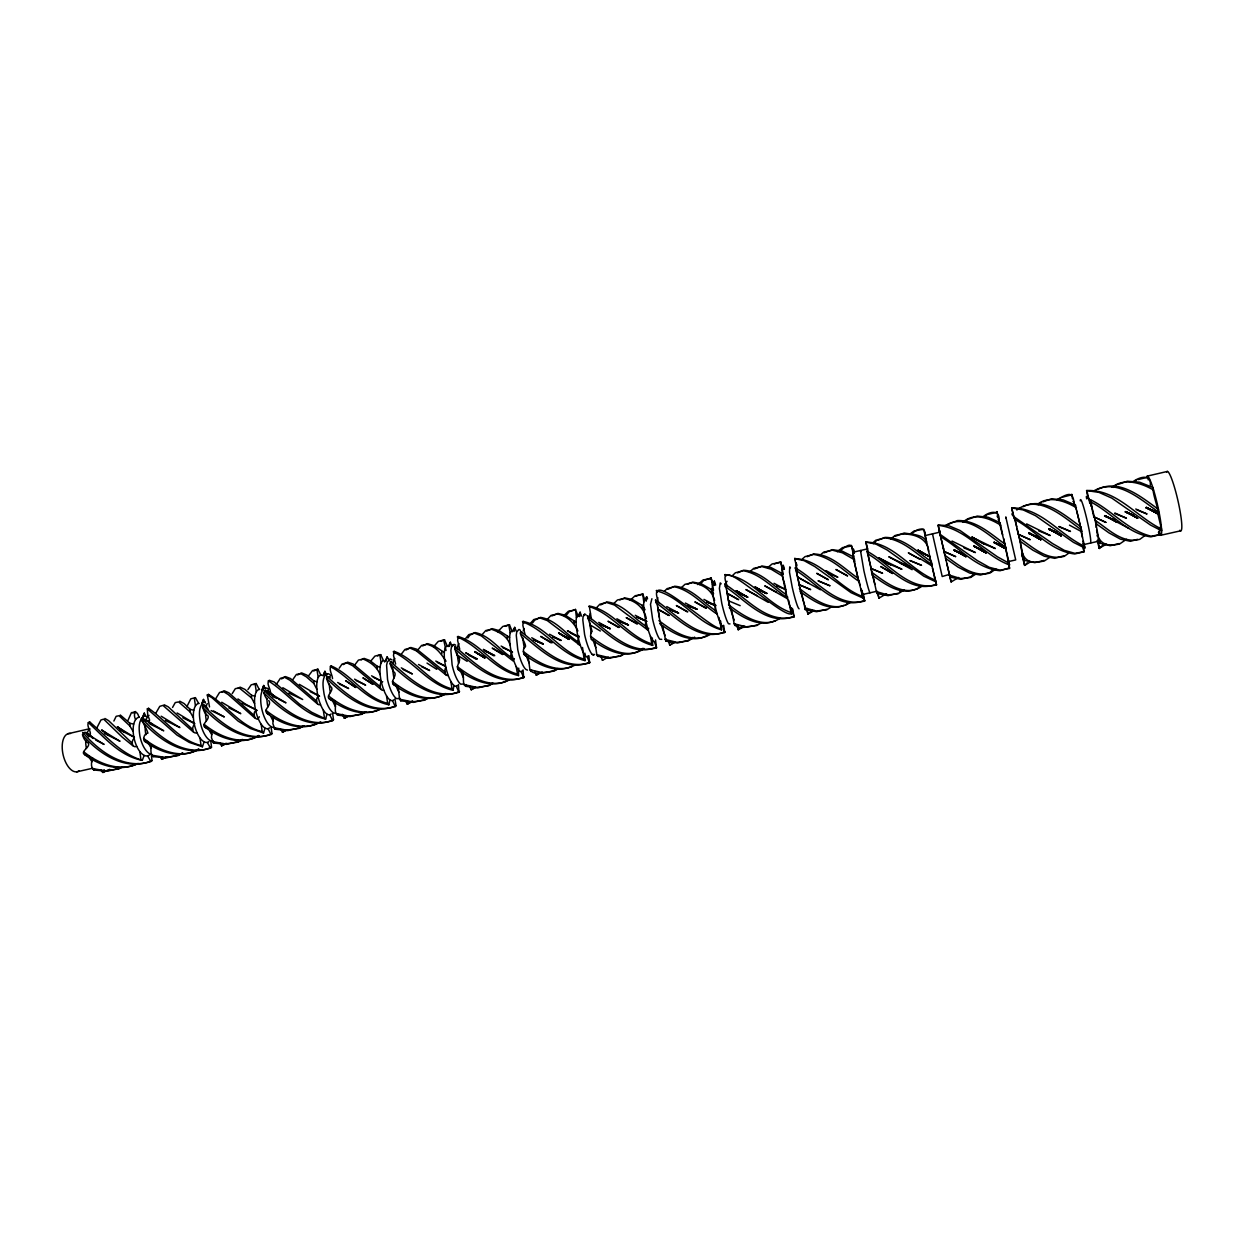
<?xml version="1.0" encoding="UTF-8"?>
<svg xmlns="http://www.w3.org/2000/svg" width="1244" height="1244" viewBox="0 0 1244 1244"><rect width="100%" height="100%" fill="white"/><g stroke="black" fill="none" stroke-linecap="round" stroke-linejoin="round"><path stroke-width="1.5" d="M138.924 717.088C136.778 708.769 132.408 713.014 135.534 719.498M1003.768 546.271L993.956 542.368L1006.069 548.993L998.403 518.624L998.497 519.774M280.849 729.373L282.466 732.203L283.492 731.254M859.013 582.208L852.98 556.55L853.773 558.105M1002.648 534.858L1000.02 522.651L1000.238 524.362M449.55 646.398L450.375 642.262L451.976 646.025M326.923 714.243L325.679 719.016L311.606 712.221L299.617 704.213L274.084 681.93L269.279 680.281C265.159 684.216 272.887 690.529 269.653 695.007M316.8 689.223L313.861 683.454L313.892 680.919L306.879 675.088L301.608 672.895L297.58 674.948M799.612 584.851L810.684 589.594L799.581 584.944L795.289 567.87C817.09 580.279 836.777 608.129 864.673 601.054L863.289 593.87M104.169 769.818C105.056 773.27 101.448 772.835 101.028 769.865M1117.812 484.507L1127.297 481.241L1139.597 482.19L1152.737 487.43C1153.499 497.273 1157.558 505.328 1158.646 514.316L1146.362 507.225M264.988 728.238L263.541 733.011L250.495 728.564L238.21 721.162L212.04 697.76L207.297 694.961L209.521 706.965M323.316 710.277L324.451 717.664M219.924 743.103L221.619 745.887L222.723 744.907M448.198 675.585C444.435 676.518 444.201 669.645 445.772 667.297M526.414 656.039C522.309 655.557 522.729 647.424 525.403 646.818C526.803 643.832 515.809 629.604 522.433 632.45M395.996 685.708C387.864 683.283 396.883 676.798 394.799 672.802C392.155 671.029 387.008 658.045 392.964 663.068M826.918 609.265L816.624 611.706L805.288 609.638L804.977 605.533M666.038 638.638L665.742 640.971L662.663 625.95M386.091 661.062L387.133 656.91L388.361 658.698M735.033 623.866C734.971 630.506 753.304 626.012 757.036 624.97M727.413 586.484C716.388 560.064 746.618 586.002 755.201 591.475C757.067 591.926 797.264 625.919 791.168 609.42M254.553 703.498L251.475 697.822L251.568 695.287L244.959 689.425L240.17 687.154L237.791 688.445M204.063 741.984L202.414 746.773L189.275 742.404L177.006 735.095L147.336 708.878L147.725 714.833L149.622 720.12L148.409 722.904M790.469 567.839A21.537 1.959 77.1 0 0 789.722 566.86L789.505 572.302L792.179 587.028A21.537 1.959 77.1 0 0 798.368 607.958L799.068 608.814M159.994 756.585L161.751 759.338L162.948 758.342M261.162 724.35L262.235 731.69L263.541 733.011M871.235 568.555L882.494 573.235L871.235 568.555L867.084 551.294C889.367 563.019 908.586 591.584 936.53 584.898L936.421 584.229C909.38 594.725 888.714 565.693 867.534 553.72M273.431 717.042L272.871 723.697L274.846 729.186L287.846 730.586L300.115 727.693L303.209 725.703M383.79 690.218C379.622 691.757 378.596 681.961 382.717 681.728M853.819 556.441C850.989 547.049 853.99 539.709 840.291 550.625M332.428 700.17C322.383 697.868 334.278 691.322 331.448 687.326C328.525 685.646 323.3 672.677 329.644 677.669M193.318 717.555L190.114 711.941L190.27 709.438L184.065 703.529L179.727 701.181M144.133 755.512L142.298 760.317C119.393 756.041 104.527 737.365 88.34 722.562L89.646 721.971C106.144 735.888 120.684 753.864 142.298 760.317M460.638 670.998C453.127 668.323 461.337 662.026 459.254 658.029C456.875 656.163 451.836 643.132 457.341 648.217M88.34 722.562C86.147 727.538 93.362 732.887 88.899 736.743M200.035 738.205L201.046 745.483L202.414 746.773M1097.006 535.931L1097.286 535.153M212.18 730.959L211.433 737.583L213.455 743.01L226.641 744.347L239.097 741.408L242.269 739.418M718.985 617.413L721.52 629.868L720.649 621.036M133.092 731.379L129.78 725.843L129.967 723.339L120.264 714.989M591.366 618.983L589.298 605.999C613.836 610.649 627.909 636.57 651.856 643.863L652.665 645.372L652.322 637.923M266.838 699.004C260.447 690.156 265.998 686.595 274.582 696.702L266.387 691.042M320.454 704.617C315.945 706.437 315.012 696.251 319.475 696.173L299.337 684.356M139.903 751.811L140.852 759.058M262.297 689.674L263.728 685.491L265.532 689.098M715.627 585.1L714.351 581.119L714.429 585.193M873.039 577.169L870.924 568.244M151.923 744.643C150.726 748.359 149.964 753.693 153.09 756.616L166.416 757.876L179.089 754.906L182.293 752.915M805.288 609.638L801.494 592.517M208.448 728.378C197.003 726.372 210.78 719.763 207.841 715.658C201.994 712.75 200.44 697.386 208.012 709.064M886.63 593.668L878.902 598.162L877.844 592.486M259.312 716.746C256.031 724.474 250.728 710.464 257.306 710.386M201.901 703.622L203.518 699.439L205.4 703M92.647 758.094C91.325 761.732 90.423 767.19 93.689 770.005L107.186 771.202L120.03 768.17M524.999 634.269L522.884 625.561L523.102 621.362C546.894 626.618 560.375 652.291 584.105 659.133L585.007 660.611L584.96 653.162M147.989 742.139C141.443 743.197 143.433 732.918 147.912 733.167C146.061 725.75 133.186 710.075 152.794 724.817L145.33 719.452M323.72 674.886L324.917 671.325L326.659 674.979M142.5 717.353L144.288 713.154L146.232 716.668M196.925 732.7C192.4 734.613 191.436 727.04 194.328 724.739M1020.624 543.659L1018.541 534.422L1030.032 539.632L1018.541 534.422M88.308 755.777C75.837 753.242 91.341 747.52 88.262 743.088C79.445 737.319 81.902 724.91 93.238 738.485L86.054 733.136M799.068 584.664L801.229 593.512M1083.26 546.256L1084.193 551.714L1074.863 553.331L1064.304 550.346L1052.595 543.581L1014.606 517.224L1014.84 519.65M136.669 746.384C132.004 748.499 130.838 740.802 134.057 738.516M269.466 714.569C260.027 710.666 272.856 705.721 268.72 700.543M774.048 583.296L785.741 589.656L785.679 594.259L787.297 598.706L787.685 597.011M730.694 609.56C727.678 601.754 728.455 593.404 724.77 584.151C746.073 597.244 766.242 624.332 794.076 616.915L792.708 608.985M459.767 649.306L457.652 640.66L458.041 636.462C480.759 643.132 494.008 667.701 517.52 674.139L518.499 675.585L518.732 668.137M865.793 542.135C893.161 541.995 910.592 570.514 935.146 579.999L935.55 581.663L923.888 576.236L887.065 549.941L875.854 544.048L865.793 542.135L868.11 552.554M395.623 664.078L393.508 655.526L394.068 651.312C415.823 659.009 428.807 682.785 452.07 688.896L453.127 690.311L453.936 685.568M783.222 574.168L780.657 561.806L774.234 563.967M531.53 669.77C529.042 676.13 554.964 672.258 557.405 668.526M647.564 598.753L646.662 596.809L646.445 600.277M332.552 678.618C332.428 674.901 328.276 669.07 331.153 665.913C351.912 674.668 364.725 697.573 387.708 703.404L388.874 704.788L389.901 700.03M645.916 621.58C644.314 624.006 647.595 634.176 648.684 628.251M1075.438 505.499L1081.736 531.794L1080.772 529.851M717.228 614.427L715.098 610.337L715.533 604.786M466.002 684.558C462.006 688.772 464.354 673.921 462.566 671.449M127.992 720.354L131.444 712.625L134.523 712.314M516.213 631.174L514.705 627.365L514.083 631.486M142.687 717.912L144.288 713.154M661.404 625.328C657.998 617.708 659.724 609.498 655.495 600.152C676.316 613.914 696.951 640.209 724.708 632.512L723.713 625.374M96.705 728.16L100.935 719.996L103.656 719.141L122.347 737.241L133.015 745.887M586.126 615.065A20.977 4.401 77.1 0 0 584.789 614.241L583.063 616.775L582.814 619.947L584.587 634.471A20.977 4.401 77.1 0 0 592.299 654.484L594.632 654.484M186.818 706.747L190.814 698.833L195.432 697.635L198.558 703.295M581.554 616.091L580.124 612.219L579.735 616.324M201.715 704.291L203.518 699.439M814.322 610.493L807.947 614.116L807.123 608.44M145.361 715.844L143.091 716.684C138.037 721.691 138.97 729.699 139.903 736.121A19.78 9.206 77.1 0 0 150.586 754.222M261.707 690.42L263.728 685.491M713.512 590.231L711.07 577.947L703.637 580.513L699.734 584.633M323.424 674.668L324.917 671.325M619.014 656.023L609.762 658.216L597.789 656.288M593.326 640.816L591.32 639.152L590.558 636.197L590.916 632.45L592.144 631.548L587.432 615.873C607.756 630.288 628.873 655.759 656.537 647.829L655.541 639.96M113.873 721.038L116.159 716.311L119.051 715.735L129.78 725.843M384.66 662.026L387.133 656.91M448.12 646.6L450.375 642.262M455.646 645.201A20.619 5.893 77.1 0 0 453.936 644.501L451.463 647.16L450.872 650.363L452.101 664.762A20.619 5.893 77.1 0 0 460.747 684.184L463.825 683.998M1159.299 529.104L1160.046 534.656L1151.073 536.195C1127.577 530.473 1111.747 510.024 1090.428 499.715L1090.817 506.028M794.683 558.634C821.444 559.225 837.958 587.65 862.403 596.389L862.932 598.022L851.098 592.704L814.82 566.595L804.137 560.655L794.683 558.634L797.311 570.358M787.405 598.691L764.749 585.831L776.38 592.066M1094.393 517.084L1105.854 522.371L1094.393 517.084L1096.586 524.051L1096.088 527.394M172.558 707.447L175.249 702.596L178.592 701.911L190.114 711.941M512.233 631.781L514.705 627.365M643.801 602.08L642.697 593.823L644.921 600.074M580.373 645.543L547.313 620.585L539.88 617.91L533.754 619.574L529.524 624.348M428.185 697.589L425.184 699.579L413.366 702.362L400.723 700.807L401.268 699.921M577.449 616.713L580.124 612.219M736.821 625.39L738.252 629.775L738.485 628.951M392.031 659.911A20.448 6.609 77.1 0 0 390.149 659.242L387.335 661.963L386.589 665.182L387.553 679.519A20.448 6.609 77.1 0 0 396.618 698.662L400.07 698.397M520.536 631.314C540.362 646.382 561.993 671.014 589.547 662.896L588.91 655.806M232.208 693.639L235.318 688.663L239.128 687.87L251.475 697.822M155.858 713.123L159.761 706.359L162.917 705.395L193.473 732.125M644.734 599.857L646.662 596.809M337.886 714.212C333.128 714.383 336.875 704.104 334.76 700.512M712.283 584.245L714.351 581.119M329.473 674.357A20.277 7.277 77.1 0 0 327.436 673.75L325.648 674.481C321.574 680.079 323.191 687.668 324.078 694.028A20.277 7.277 77.1 0 0 333.579 712.905L335.616 713.403M467.868 638.001L469.734 635.264L475.084 632.558C489.638 635.482 498.766 649.073 510.678 656.925L512.792 660.891L514.41 658.636M247.929 689.565L251.179 684.838L256.171 683.531L259.172 689.269M292.822 679.613L296.383 674.481L300.659 673.579L306.335 676.829L313.861 683.454M339.208 668.183L342.1 664.047L346.672 662.757L352.581 665.664L381.053 689.471M576.423 617.646L575.505 609.42L577.869 615.593M454.791 646.491C474.135 662.197 496.247 685.988 523.677 677.7L523.04 669.878M532.541 623.026L534.609 620.227L540.471 617.382C555.648 619.745 565.414 633.569 577.636 641.671L578.429 644.563M275.546 728.269L274.846 729.186M578.973 635.995L577.636 641.671M308.839 675.461L312.524 670.594L317.904 669.21L320.796 675.025M354.447 665.353L358.459 660.082L363.232 659.071C370.619 662.197 377.227 667.173 380.12 674.699M401.672 653.722L404.922 649.461L409.991 648.062L416.398 650.892L445.71 674.761M276.215 684.604L280.32 678.384L284.409 677.202L289.852 680.188L317.469 703.933M668.215 640.847L669.754 645.169L672.942 642.775M214.232 742.093L213.455 743.01M724.832 574.852C750.909 576.174 766.646 604.428 790.982 612.499L791.588 614.085M465.194 639.012L468.786 634.642L474.384 633.118L481.288 635.871L511.502 659.787M417.098 650.845L421.576 645.434L426.863 644.299C436.52 646.522 441.091 654.173 446.036 661.217M370.743 661.124L374.91 656.117L380.695 654.639L383.447 660.548M390.149 661.419C409.012 677.747 431.637 700.667 458.927 692.255L458.445 684.464M565.927 615.624L569.208 611.69L575.505 609.42M497.709 631.734L502.84 626.432L509.465 624.752L511.953 630.832M215.803 698.568L219.55 692.473L223.158 691.415L228.15 694.479L254.958 718.146M153.929 755.683L153.09 756.616M728.502 600.805L740.164 605.657M141.225 718.799L143.091 716.684M482.05 634.704L485.766 630.537L491.567 629.293C499.435 632.123 507.661 636.462 510.024 644.89M433.705 646.553L438.323 641.391L444.528 639.82L447.156 645.807M94.591 769.072L93.689 770.005M326.597 676.098C344.977 693.017 368.1 715.082 395.265 706.561L396.027 705.737L394.939 698.817M596.358 607.912L599.826 604.242L606.512 602.454L614.474 605.035L646.538 629.075M546.691 619.963L551.045 615.391L557.39 614.007C567.388 616.044 573.966 622.513 577.9 630.988M784.482 583.638L781.403 573.049L782.476 574.541M600.79 656.039L602.438 660.3L602.905 659.429M729.995 623.928L728.471 623.742A21.335 2.799 77.1 0 1 721.753 603.122L719.39 588.474L720.229 582.938A21.335 2.799 77.1 0 1 721.162 583.856M873.599 543.628L876.18 541M664.529 591.164L667.048 588.645L674.295 586.717C690.855 590.309 702.269 604.211 715.86 613.308M613.867 603.495L617.444 599.981L624.364 598.473C634.456 600.463 642.231 606.263 645.558 615.485M264.117 690.529C282.015 708.023 305.635 729.233 332.646 720.634L333.516 719.794L332.677 713.636M563.936 615.562L568.446 611.208L575.008 610.104M658.838 602.765C642.977 562.63 712.143 631.268 720.805 628.313M732.7 575.35L735.437 572.769L743.29 570.716C760.457 573.826 772.524 587.852 786.426 597.26M681.106 587.914L685.009 584.307L692.504 582.659C703.109 584.509 711.957 590.154 714.631 600.37M964.691 522.153L967.537 519.541L977.24 516.073L988.156 517.271L1000.098 522.635M630.257 600.199L635.186 595.721L642.324 594.492M911.557 534.111C916.641 528.84 925.847 525.637 925.147 535.278M202.663 704.71C220.079 722.78 244.213 743.134 271.068 734.489L272.016 733.618L271.036 726.791M802.567 558.836L805.039 556.628L813.498 554.42C831.272 557.063 844.038 571.183 858.267 580.917M749.526 572.069L753.755 568.352L761.841 566.564L771.187 569.254L781.792 575.677M534.516 670.982L536.257 675.181L539.803 672.74M1038.6 504.737L1041.212 502.452M984.097 517.302L987.021 514.767M697.728 584.571L703.078 579.953L710.806 578.6M873.21 542.462L875.869 540.191L884.966 537.828C903.346 540.036 916.844 554.186 931.414 564.278L931.849 565.864L919.814 558.494M989.913 572.411L994.111 568.85M1113.442 487.399L1116.226 485.051M142.22 718.674C159.17 737.288 183.785 756.787 210.485 748.095L211.527 747.224L210.796 741.144M819.905 555.291L823.715 552.118L832.407 550.19L842.359 552.787L853.462 559.162M1058.395 499.808L1061.085 497.584M917.201 588.77L920.094 586.39M767.828 567.482L772.182 563.921L780.501 562.428M661.73 639.338L659.787 639.245A21.164 3.623 77.1 0 1 652.571 618.937L650.503 604.351L651.918 598.722M945.129 525.777C966.712 511.704 988.809 536.024 1005.898 547.329M845.764 604.833L848.75 602.438M890.813 538.87L894.918 535.589C907.203 531.437 928.024 535.884 928.615 551.341M974.721 573.577L970.444 576.998L960.757 579.315L949.918 577.029L949.483 575.132L960.601 578.553L970.569 577.48L976.462 573.702M1133.642 482.377L1136.503 480.091M1106.491 544.172L1099.167 548.231L1103.226 544.996M82.757 732.405C99.24 751.547 124.353 770.192 150.882 761.499L152.001 760.613L151.333 754.564M837.274 551.683L842.499 547.593L851.44 545.976M1016.799 510.009C1038.896 493.091 1063.947 517.613 1081.782 530.068M469.361 685.662L471.212 689.798L474.913 687.326M899.505 592.128L902.444 589.843M1030.436 561.853L1024.652 565.414L1027.233 562.863M711.397 591.88L711.381 589.221L713.589 593.73M962.996 522.138C973.85 512.124 989.944 518.344 1000.751 525.248M709.329 634.067C693.235 645.372 673.222 633.771 659.678 623.586M1093.336 491.178C1116.552 477.09 1140.81 499.606 1159.081 512.481M909.862 534.127L914.076 530.986L923.67 529.213L926.5 541.622M643.008 648.264C626.898 661.077 605.315 649.943 591.32 639.152M1037.154 504.613C1048.708 495.019 1065.051 500.943 1076.449 507.801M1145.164 535.402L1139.799 539.336C1122.803 543.939 1108.839 529.555 1095.902 520.878M692.473 637.457L688.367 640.411L677.513 642.977L665.696 641.095M982.418 517.317C988.716 511.486 999.974 508.952 999.041 520.023M808.118 613.65L812.752 610.369M1068.456 553.347L1064.273 556.317C1047.153 561.122 1032.722 547.204 1019.707 538.263M405.762 701.258L407.239 704.166L412.619 700.73M1112.043 487.244C1124.281 477.494 1141.354 483.014 1153.561 490.043M620.865 655.588L623.679 653.613M445.321 693.468C428.605 704.477 407.519 695.178 393.213 684.278M740.118 628.204L743.29 625.996M995.884 569.006L990.1 572.986C972.87 577.947 958.004 564.527 944.911 555.322L943.092 547.096M1056.98 499.715C1071.582 491.178 1072.841 492.966 1074.567 505.531M1126.458 539.321L1119.631 543.986C1104.859 547.189 1098.499 542.819 1096.617 530.146M492.251 683.174L489.312 685.164L477.712 687.901L465.272 686.268M921.742 586.359C904.777 598.224 885.168 582.021 871.484 572.084M258.643 735.468C241.538 746.244 219.799 738.438 204.965 727.165M1132.258 482.268C1138.96 476.903 1151.244 473.342 1150.358 485.067M1050.107 557.125L1044.431 560.888C1026.751 565.242 1022.397 558.245 1020.546 544.561M342.302 714.289L344.339 718.301L348.351 715.798M850.321 602.423C833.2 614.256 813.187 598.799 799.363 588.536M221.992 692.255L224.247 690.778L228.818 692.784L254.087 715.393M198.449 749.028C181.22 759.711 159.279 752.371 144.288 740.973M365.176 711.77L362.128 713.745L350.077 716.591L337.248 715.113M642.231 607.818L642.37 605.144L645.03 609.747M780.159 618.206C762.883 630.008 742.497 615.267 728.517 604.708M904.124 589.983L898.044 593.792L887.765 594.927L876.414 591.615L873.086 576.221M711.21 633.725C693.794 645.465 673.051 631.423 658.931 620.585M831.49 606.932L826.793 609.793L816.219 611.022L804.65 607.818M644.174 648.528C626.587 660.906 604.973 647.502 590.558 636.197M281.548 678.913L285.405 676.581L290.443 678.509L316.614 701.149M283.492 731.596L286.633 729.684M574.65 665.276C557.001 674.559 537.361 662.321 523.366 651.514M761.623 622.653L756.787 625.53L745.933 626.836L734.147 623.711L731.705 610.244M949.639 575.505L951.116 581.943L958.611 577.465M222.723 745.249L225.926 743.337M162.948 758.684L166.198 756.772M509.123 680.017C491.38 689.269 471.445 677.591 457.341 666.597M694.634 637.13L688.01 640.987L676.876 642.355L664.887 639.338M446.238 693.623C428.356 704.384 406.943 692.955 392.435 681.401M624.768 653.691L620.414 656.179L609.031 657.625L596.825 654.702L594.803 641.375M343.235 664.607L347.574 662.15L353.094 663.985L380.197 686.657M381.348 708.753C363.419 717.943 342.955 707.338 328.618 695.956M558.432 668.619L553.969 671.122L542.337 672.615L529.944 669.785L528.109 656.537M551.854 615.967L557.934 613.401L565.242 615.236L576.034 622.109M320.641 721.878C302.556 732.498 280.646 722.204 265.874 710.277M738.252 629.775L744.798 626.136M583.747 614.816L584.789 614.241M493.199 683.283L488.643 685.802L476.779 687.357L464.199 684.62M259.374 735.655C241.196 746.213 219.068 736.448 204.172 724.366M669.754 645.169L674.792 642.417M429.071 697.713L424.422 700.232L412.324 701.865L399.573 699.206L398.127 686.113M199.118 749.215C180.846 759.695 158.501 750.443 143.495 738.205M602.438 660.3L608.332 657.143M138.162 763.443C119.922 772.446 98.556 763.8 83.799 751.827M405.964 650.052L410.784 647.486L416.818 649.228L444.886 671.915M366.016 711.895L361.258 714.429L348.942 716.109L336.035 713.543M303.987 725.843L299.151 728.393L286.618 730.135L273.556 727.631M536.257 675.181L542.306 671.993M242.969 739.574L238.055 742.124L225.32 743.912L212.102 741.502M471.212 689.798L475.83 687.403M182.946 753.071L177.939 755.637L165.017 757.472L151.659 755.139M407.239 704.166L411.966 701.771M486.684 631.081L492.22 628.655L498.999 630.584L509.589 637.426M132.859 712.936L135.689 711.506M122.192 767.206L118.802 768.916L105.709 770.813L92.211 768.559M344.339 718.301L349.16 715.891M282.466 732.203L287.38 729.793M207.297 694.961L208.417 694.401C227.077 705.286 239.843 726.278 262.235 731.69M221.619 745.887L226.61 743.461M161.751 759.338L166.82 756.912M361.071 659.849L364.088 658.387L369.841 660.502L377.274 666.302L377.305 668.837M102.848 772.586L109.705 769.321M147.336 708.878L148.549 708.303C166.074 720.229 178.98 740.211 201.046 745.483M422.587 645.947L427.609 643.646L433.861 645.667L444.263 652.478M600.572 604.926L606.994 601.941C622.778 603.775 633.227 617.77 645.76 626.136M452.505 645.154L453.936 644.501M667.686 589.361L674.668 586.235C691.058 587.557 702.238 601.661 715.098 610.337M253.667 684.635L256.171 683.531M377.274 666.302L380.042 667.282M388.548 659.942L390.149 659.242M737.49 572.862L743.539 570.234C760.519 571.089 772.462 585.255 785.679 594.259M313.69 670.982L317.904 669.21M313.892 680.919L316.909 681.821M807.092 556.721L813.638 553.969C831.21 554.357 843.961 568.524 857.536 577.885M325.648 674.481L327.436 673.75M619.823 599.903L624.799 597.882L632.652 599.624L641.951 605.253M877.937 540.285L884.982 537.408C903.144 537.346 916.735 551.481 930.699 561.215L931.414 564.278M251.568 695.287L254.802 696.142M377.538 655.899L380.695 654.639M948.177 524.299L957.616 520.552C976.384 520.07 990.83 534.111 1005.214 544.234M687.419 584.229L692.815 582.083L701.258 583.731L711.039 589.314M1023.143 506.65C1044.338 496.092 1064.74 515.591 1081.114 526.943M190.27 709.438L193.737 710.215M441.045 641.158L444.528 639.82M754.253 569.021L762.043 566.02L771.062 567.559L781.372 573.095M205.058 702.036L202.943 702.844C198.185 708.054 199.367 715.938 200.284 722.329A19.951 8.584 77.1 0 0 210.578 740.678L212.942 741.082L210.578 740.678M1097.877 489.312C1119.787 478.411 1141.432 497.273 1158.428 509.325M129.967 723.339L133.668 724.055M505.142 626.354L509.465 624.752M824.088 552.818L832.5 549.677L842.126 551.092L852.964 556.581M895.167 536.319L904.217 533.023C910.95 534.282 923.048 534.298 926.345 541.389M635.839 596.234L642.697 593.823M1042.938 501.845L1051.584 498.813L1063.169 499.886L1075.718 505.204M1160.046 534.656L1150.855 536.864C1127.188 533.645 1111.561 512.699 1091.159 502.156L1090.428 499.715M1084.193 551.714L1074.785 553.969C1051.056 551.31 1035.257 530.597 1015.244 519.665L1014.606 517.224M988.669 514.238L997.206 512.155M1008.153 562.35L1009.444 567.808L1000.098 570.747C976.338 568.632 960.337 548.184 940.713 536.848L938.1 525.03L948.519 525.637L960.041 530.504L997.47 556.846L1009.195 563.299L1009.506 565.009C983.724 555.446 966.526 528.342 938.163 525.341L939.609 531.561M1062.858 497.025L1072.079 494.785M1138.12 479.593L1148.352 477.09M864.689 600.354C837.647 611.115 816.453 582.969 795.662 570.296M794.201 616.2C767.206 627.178 745.467 599.935 725.081 586.577M724.957 631.765C698.008 642.915 675.725 616.604 655.712 602.562M655.106 647.611C628.749 657.423 606.854 632.496 587.572 618.284M590.014 662.119C563.19 673.486 539.849 649.057 520.614 633.725M524.253 676.907C497.522 688.336 473.669 664.856 454.791 648.901M459.611 691.446C432.959 702.922 408.592 680.375 390.087 663.814M396.027 705.737C369.499 717.228 344.604 695.629 326.472 678.493M333.516 719.794C307.081 731.285 281.704 710.619 263.915 692.908M272.016 733.618C245.706 745.078 219.83 725.345 202.414 707.105M152.001 760.613C125.939 771.98 99.1 754.035 82.384 734.769M211.527 747.224C185.34 758.638 158.968 739.822 141.909 721.053M1137.56 539.321L1130.485 541.311L1120.378 539.118L1108.995 532.899L1096.586 524.051M1063.947 555.773L1054.756 558.338L1044.354 556.239L1032.8 550.143L1020.422 541.404M988.327 572.862L980.396 575.055L969.714 573.064L958.004 567.077L945.627 558.447L940.713 536.848M915.553 589.221C899.816 595.783 884.515 583.747 872.199 575.163M844.07 605.284C828.209 611.908 812.534 600.37 800.094 591.6M775.587 620.601C759.104 628.096 742.279 617.273 729.264 607.725M506.759 681.043C489.825 688.523 471.74 679.737 458.103 669.49M572.24 666.333C555.415 673.813 537.61 664.545 524.128 654.453M316.785 723.759C299.571 731.177 280.724 723.728 266.667 713.107M379.047 709.764C361.926 717.197 343.328 709.313 329.396 698.817M136 764.407C118.538 771.715 99.069 765.48 84.592 754.579M1119.227 543.55L1110.192 545.712L1099.914 543.224L1098.39 539.243M898.044 593.264L888.045 595.658L876.958 593.481L876.414 591.615M1044.151 560.422L1034.806 562.661L1024.232 560.282L1022.35 553.549M1147.466 476.063L1167.463 471.414M67.891 733.758L89.412 728.782M853.337 552.165L867.612 548.853A21.739 0.995 77.1 0 0 867.597 551.061M76.739 771.84L92.88 768.201M862.854 594.43L877.16 591.195L878.902 598.162M932.487 533.863L942.206 576.516L949.405 574.401M1084.908 544.312L1098.125 541.327M1160.932 535.231L1180.96 530.737M501.114 646.056L512.435 652.089L511.113 652.696L510.678 656.925M1008.324 561.853L1009.693 568.461L1000.052 570.156L989.213 567.28L977.38 560.624L940.169 534.422L942.983 546.722M587.432 615.873L589.469 617.755M655.495 600.152L656.925 601.427M724.77 584.151L726.263 586.204M1086.587 490.556C1116.723 489.032 1136.394 516.882 1161.461 528.98L1161.538 530.768L1150.42 524.999L1111.841 498.129L1098.95 492.391L1086.587 490.556L1087.894 497.787M1011.667 507.956C1041.072 507.272 1059.67 535.013 1084.628 546.303L1084.815 548.044L1073.525 542.384L1035.537 515.716L1023.221 509.931L1011.667 507.956L1013.145 515.063M795.289 567.87L796.471 570.016M656.21 590.776C681.401 596.996 696.313 622.855 721.52 629.868M588.754 606.434C612.981 613.805 627.629 638.872 652.665 645.372M522.464 621.813C545.789 630.117 560.173 654.546 585.007 660.611M925.863 539.74L926.438 542.353M325.679 719.016C301.841 714.212 287.691 692.892 268.238 680.81M388.874 704.788C364.741 699.734 350.668 677.56 330.204 666.442M453.127 690.311C428.76 684.962 414.672 661.995 393.213 651.809M457.294 636.944C479.702 646.18 493.884 669.91 518.499 675.585M887.485 563.299L890.657 564.543L884.329 562.101L901.962 569.301L878.793 557.872L890.455 564.652L878.793 557.872M828.52 573.406L837.865 577.232L826.032 570.623M403.103 669.583L412.386 673.968L401.299 667.857M1057.105 532.603L1048.847 529.306L1057.136 532.634L1049.081 529.12L1061.163 535.744L1049.081 528.731L1061.225 535.791M982.185 549.677L974.052 546.271L985.979 552.834L973.99 545.898L986.01 552.896M1136.969 509.947L1147.061 514.005L1135.741 508.998M1114.546 520.101L1104.485 516.042L1114.5 520.07L1104.843 515.7L1128.79 528.311M912.147 569.69L888.776 556.752L910.235 567.077M1114.655 513.445L1126.411 518.204L1115.013 513.041M1058.877 526.725L1070.493 531.437L1059.126 526.507M1038.538 537.377L1028.648 533.381L1038.569 537.408L1028.788 533.085L1040.808 539.632L1028.788 532.961L1040.855 539.709L1028.757 532.665L1040.855 539.709M1038.616 530.83L1050.216 535.542L1026.642 523.911M983.864 543.877L995.34 548.542L971.953 537.113L984.004 543.986L971.968 537.081M900.532 563.19L910.235 567.14L900.376 563.097M776.8 585.893L785.757 589.532M963.976 547.889L975.42 552.569L952.049 541.047M910.204 560.702L921.54 565.336L910.064 560.562M757.891 589.687L766.833 593.357L755.015 586.935M739.123 593.512L747.955 597.26L736.199 590.636M944.056 551.465L955.594 556.581L944.056 551.465L944.336 552.694M706.872 601.909L715.642 605.548L706.81 601.863M688.29 605.641L697.044 609.296L688.274 605.657L697.044 609.296L685.397 603.045M669.941 609.467L678.54 613.028L666.768 606.59M272.405 696.5L276.977 698.413M646.756 621.285L636.462 616.931L646.693 621.425L635.233 615.282M618.284 620.647L628.484 624.97L618.19 620.585L628.422 625.094L616.884 618.781M600.214 624.348L610.291 628.64L600.106 624.27L610.229 628.749L598.737 622.358M527.472 670.112L525.948 669.459A20.79 5.163 77.1 0 1 517.784 649.757L516.276 635.295L516.711 632.092L518.81 629.495A20.79 5.163 77.1 0 1 520.334 630.257M288.872 693.063L302.696 699.517L282.808 687.699M962.327 553.658L954.132 550.159L966.013 556.737L954.039 549.755L965.997 556.659M706.794 601.878L715.611 605.688L703.964 599.375M552.787 636.772L561.091 640.365M535.013 640.396L543.224 643.972L533.256 639.618L543.146 644.081L531.732 637.752M1133.579 515.187L1125.509 511.657L1137.669 518.25L1125.54 511.548L1137.747 518.328M211.153 710.573L224.355 716.948L213.548 710.977M469.283 655.479L477.307 659.04L466.033 652.991M228.834 707.867L240.792 713.667L221.727 702.254M570.561 633.103L578.989 636.897L567.591 630.801M552.678 636.741L561.013 640.489L549.553 634.238M242.082 703.14L255.782 709.624M502.529 647.564L512.435 652.089M484.989 651.141L494.77 655.635L483.527 649.524M149.84 723.93L163.742 730.803L145.937 720.027M437.328 662.523L445.399 666.286M165.374 720.447L179.898 727.584L161.191 716.217M421.685 666.768L429.662 670.516L418.497 664.467M182.806 717.788L194.655 723.604M373.231 677.218L381.13 680.981L371.552 675.803M356.282 680.655L365.643 685.133L354.556 679.146M339.425 684.091L348.662 688.538L337.668 682.474M310.191 691.68L319.475 696.173M104.496 733.447L120.015 741.268L102.024 730.259L109.021 735.422L101.635 729.948M120.155 730.15L133.077 736.603M278.469 699.159L285.996 702.86L266.854 691.415L274.893 696.764L267.398 692.022M164.099 704.742L168.204 706.825L192.587 729.404M95.679 740.009L104.107 744.425L86.442 733.462L88.682 736.526M592.299 654.484L593.621 655.184M134.43 737.272L117.682 727.056L124.882 732.327L117.294 726.76M246.281 704.571L255.72 709.547M194.577 723.526L177.13 712.967M503.711 654.344L492.22 648.124L502.467 654.562M568.477 638.327L558.696 633.134L569.146 639.416L558.556 632.885L569.037 639.369M435.773 661.062L445.414 666.178M637.659 623.757L626.183 617.63L636.866 623.959M706.405 608.052L694.852 601.878L705.783 608.207M1158.646 514.316L1146.284 507.599L1157.495 512.388L1161.461 528.98M1069.482 525.139L1081.503 531.639M920.125 559.24L908.338 552.865L920.047 559.271M847.599 575.801L835.906 569.503L847.335 575.879M552.181 642.775L540.673 636.399L551.03 642.821M484.476 657.003L474.819 651.809L484.911 658.029L474.664 651.561L484.756 657.967M1005.976 548.806L994.08 542.368L1003.815 546.334L993.956 542.368L1006.023 548.915M687.839 611.784L676.332 605.533L687.154 611.83M619.419 627.411L607.989 621.222L618.563 627.489M917.963 550.159L929.766 556.737L918.041 550.346L929.781 556.83L930.699 561.215M757.487 595.876L745.887 589.563L768.248 602.36M828.38 579.673L816.686 573.313L828.022 579.642M1158.444 514.145L1146.315 507.49L1158.522 514.254M809.238 583.529L797.591 577.107L820.402 589.765M738.687 599.655L727.134 593.279L738.081 599.53M669.381 615.485L657.905 609.187L668.603 615.422M929.766 556.737L918.01 550.237L929.828 556.737L925.225 535.542L939.749 532.183L940.557 535.837M104.916 718.488L108.586 720.649L132.113 743.181M589.905 624.799L600.339 631.019M567.466 630.724L578.04 637.083M483.387 649.446L493.604 655.743M465.878 652.882L475.97 659.149M457.186 654.997L467.153 661.341M427.003 663.083L436.753 669.334M372.873 684.262L362.89 677.809L372.702 684.216M355.768 687.543L345.63 680.655L355.286 687.294M237.946 698.941L246.079 704.508M150.882 761.499L147.678 756.025M210.485 748.095L207.39 742.559M867.099 551.294L867.737 552.787M89.646 721.971L90.75 723.526M271.068 734.489L268.098 728.86M148.549 708.303L149.622 709.873M332.646 720.634L329.8 714.942M399.573 699.206L400.723 700.807M208.417 694.401L209.443 696.002M395.265 706.561L392.544 700.776M458.927 692.255L456.33 686.393M331.153 665.913L332.086 667.562M1161.538 530.768L1159.983 527.254M529.944 669.785L530.924 671.465M394.068 651.312L394.954 652.976M523.677 677.7L521.22 671.744M870.007 592.813L869.509 591.895A21.723 1.088 77.1 0 1 863.88 570.638L860.475 550.517A21.723 1.088 77.1 0 1 860.988 551.558M458.041 636.462L458.881 638.156M596.825 654.702L597.726 656.412M589.547 662.896L587.215 656.863M1018.463 534.904L1017.017 528.871M523.102 621.362L523.895 623.088M656.537 647.829L654.36 641.702M1084.815 548.044L1084.084 546.178M734.147 623.711L734.877 625.499M724.708 632.512L722.686 626.292M656.63 590.371L657.314 592.144M711.07 577.947L713.139 584.307M1024.201 560.173L1023.89 558.338M1087.272 498.549L1086.385 496.527L1086.681 498.86M446.036 650.503L443.828 640.551M725.159 574.464L725.781 576.267M794.076 616.915L791.542 607.678M780.657 561.806L782.569 568.259M195.417 705.659L194.359 698.428M854.41 558.976L854.752 561.51M256.295 691.602L255.175 684.324M1009.506 565.009L1008.246 560.406M807.947 614.116L806.376 608.627M794.885 558.276L795.445 560.111M318.184 677.311L317.018 669.972M381.115 662.772L379.887 655.386M997.579 516.493L997.346 515.716L997.61 517.348M929.517 555.633L936.343 583.856M1012.911 515.731L1012.212 513.585L1012.569 515.56M864.673 601.054L862.963 594.648M851.471 545.37L853.229 551.916M1083.555 544.514L1083.26 543.457M510.211 632.947L508.858 625.468M1159.532 534.049L1158.879 531.717M788.665 600.292L790.982 612.499M1086.914 490.82L1089.853 503.416M1099.167 548.231L1097.224 540.471M865.855 541.793L867.612 548.713M940.169 534.422L940.728 536.739M784.575 583.903L785.633 588.754M946.124 560.515L945.627 558.447M858.982 580.793L860.164 585.38M1083.804 551.076L1082.778 547.033M932.083 564.512L931.398 561.775M796.207 562.817L796.782 565.087M387.708 703.404L386.526 695.971M1092.823 512.777L1093.849 516.789M1011.854 508.236L1014.326 518.826M1024.434 565.025L1021.977 554.482M949.499 574.868L946.762 563.221M452.07 688.896L450.81 681.417M517.52 674.139L516.198 666.613M584.105 659.133L582.534 647.486M936.53 584.898L935.099 578.864M651.856 643.863L650.394 636.213M943.372 547.609L943.636 548.744M939.858 532.354L939.422 530.442L939.889 532.619M862.403 596.389L860.724 588.599M1022.164 553.891L1024.652 565.414M945.533 557.903L951.116 581.943M925.194 534.516L924.681 532.416L925.38 535.806M934.99 578.398L935.146 579.999M932.471 568.057L935.053 579.595M854.41 553.036L853.337 548.931L853.913 552.958M861.952 590.2L862.621 593.155M784.42 569.208L783.238 565.165L783.564 569.223M1003.721 538.668L1008.309 561.604L1015.71 559.924L1005.79 516.913L1005.867 518.079M1009.195 563.299L1005.494 547.453M1084.628 546.303L1080.787 530.333M949.25 573.966L949.918 577.029M934.586 577.029L935.535 581.523M1098.234 541.482L1099.525 548.588M1015.244 519.665L1016.706 526.772M998.108 517.1L996.973 511.595M1091.159 502.156L1092.621 511.859M861.657 590.573L862.932 598.022M645.9 616.589L646.274 618.563M1072.484 498.797L1071.722 494.241M737.894 625.483L738.19 627.116M669.583 640.862L669.847 642.495M1148.243 479.904L1147.854 476.576M876.787 591.895L876.958 593.481M1099.68 541.249L1099.914 543.224M574.059 620.912L574.261 623.477M407.939 701.445L408.063 703.591M507.334 636.306L507.474 638.856M441.744 651.421L441.838 653.971M269.575 727.849A20.091 8.008 77.1 0 1 256.077 712.283A20.091 8.008 77.1 0 1 259.623 689.425M273.773 727.351A20.106 7.946 77.1 0 1 261.209 705.737A20.106 7.946 77.1 0 1 267.942 688.57M149.42 754.968A19.764 9.252 77.1 0 1 134.507 740.024A19.764 9.252 77.1 0 1 139.437 717.213M151.395 748.313A19.795 9.143 77.1 0 1 147.803 741.393M145.906 734.753A19.795 9.143 77.1 0 1 145.128 726.387M145.875 720.68A19.795 9.143 77.1 0 1 149.031 715.316M211.744 734.644A19.966 8.521 77.1 0 1 209.536 730.694M206.38 720.929A19.966 8.521 77.1 0 1 205.555 710.962M206.115 706.794A19.966 8.521 77.1 0 1 207.297 703.544M209.008 741.517A19.935 8.646 77.1 0 1 194.795 726.263A19.935 8.646 77.1 0 1 199.04 703.435M398.92 692.239A20.464 6.531 77.1 0 1 395.81 684.946M393.959 678.058A20.464 6.531 77.1 0 1 392.762 667.919M392.964 663.721A20.464 6.531 77.1 0 1 394.892 658.48M457.403 685.46A20.604 5.971 77.1 0 1 446.207 668.883A20.604 5.971 77.1 0 1 447.513 645.978M335.476 706.608A20.293 7.215 77.1 0 1 332.241 699.423M330.375 692.581A20.293 7.215 77.1 0 1 329.333 684.076M329.644 678.322A20.293 7.215 77.1 0 1 330.515 675.088M331.153 713.947A20.262 7.355 77.1 0 1 317.795 695.474A20.262 7.355 77.1 0 1 323.284 675.787M273.089 720.742A20.122 7.884 77.1 0 1 270.974 716.746M267.864 706.872A20.122 7.884 77.1 0 1 266.9 698.413M267.367 692.675A20.122 7.884 77.1 0 1 268.393 689.44M463.437 677.622A20.635 5.816 77.1 0 1 460.451 670.236M458.616 663.27A20.635 5.816 77.1 0 1 457.294 653.084M457.372 648.87A20.635 5.816 77.1 0 1 458.974 643.661M393.742 699.828A20.433 6.671 77.1 0 1 381.752 683.594A20.433 6.671 77.1 0 1 383.836 660.704M522.138 670.843A20.775 5.24 77.1 0 1 511.766 653.924A20.775 5.24 77.1 0 1 512.264 631.003M654.126 641.531A21.132 3.701 77.1 0 1 645.169 617.833A21.132 3.701 77.1 0 1 646.32 601.147M734.24 619.994A21.366 2.721 77.1 0 1 730.057 606.994M729.606 605.19A21.366 2.721 77.1 0 1 726.823 591.087M726.356 586.873A21.366 2.721 77.1 0 1 727.118 581.337M529.058 662.741A20.806 5.085 77.1 0 1 526.228 655.261M524.408 648.233A20.806 5.085 77.1 0 1 522.931 637.985M523.289 630.568A20.806 5.085 77.1 0 1 524.144 628.609M587.977 655.977A20.961 4.478 77.1 0 1 577.854 636.042A20.961 4.478 77.1 0 1 579.502 616.589M595.829 647.626A20.992 4.323 77.1 0 1 593.139 640.038M591.335 632.932A20.992 4.323 77.1 0 1 589.718 622.622M589.532 618.408A20.992 4.323 77.1 0 1 590.433 613.276M723.122 625.483A21.319 2.892 77.1 0 1 714.787 604.739A21.319 2.892 77.1 0 1 714.305 585.442M665.26 635.591A21.179 3.53 77.1 0 1 661.217 624.535M659.444 617.366A21.179 3.53 77.1 0 1 657.672 606.994M657.407 599.608A21.179 3.53 77.1 0 1 657.874 597.695M792.459 609.824A21.506 2.037 77.1 0 1 785.088 588.661A21.506 2.037 77.1 0 1 783.487 569.457M874.905 584.385A21.739 0.995 77.1 0 1 868.094 554.186M863.041 593.886A21.708 1.166 77.1 0 1 856.649 572.302A21.708 1.166 77.1 0 1 853.882 553.191M804.448 604.117A21.552 1.866 77.1 0 1 799.721 587.246M799.301 585.395A21.552 1.866 77.1 0 1 796.751 565.242M1166.608 472.238A30.447 3.934 77.1 0 1 1177.897 500.43A30.447 3.934 77.1 0 1 1179.81 530.271M1146.688 476.856A30.369 3.576 77.1 0 1 1158.397 508.936A30.369 3.576 77.1 0 1 1158.413 532.308M1072.919 501.394A22.299 1.633 77.1 0 1 1076.122 509.138M1076.558 510.662A22.299 1.633 77.1 0 1 1080.259 525.714M1080.569 527.129A22.299 1.633 77.1 0 1 1082.498 537.361M1083.026 541.124A22.299 1.633 77.1 0 1 1083.213 543.644M1080.274 500.881A22.314 1.742 77.1 0 1 1086.261 516.851A22.314 1.742 77.1 0 1 1090.568 543.037M79.165 770.845A19.577 9.968 77.1 0 1 63.164 755.015A19.577 9.968 77.1 0 1 70.504 733.525M92.025 761.779A19.64 9.734 77.1 0 1 88.635 755.746M86.411 748.375A19.64 9.734 77.1 0 1 85.696 740.864M86.598 734.364A19.64 9.734 77.1 0 1 90.034 728.968M1013.207 515.203A22.128 0.855 77.1 0 1 1019.987 540.86A22.128 0.855 77.1 0 1 1022.179 555.975M1087.987 497.911A22.33 1.835 77.1 0 1 1095.218 520.754A22.33 1.835 77.1 0 1 1097.566 540.953M1157.433 512.326L1145.755 507.692L1157.495 512.388M1133.408 515.218L1125.074 511.89L1133.455 515.249M962.327 553.704L954.179 550.408L962.343 553.736M766.833 593.357L763.272 591.911L766.802 593.466M829.826 585.722L818.272 580.886L829.826 585.722M678.54 613.028L669.863 609.404L678.493 613.136M1061.101 535.651L1049.081 529.12L1061.101 535.651M985.948 552.74L974.052 546.271L985.948 552.74M1117.003 522.309L1104.859 515.576L1117.065 522.387M766.304 593.419L755.139 587.028L766.257 593.512M747.38 597.089L736.324 590.76L747.333 597.167M892.539 573.437L880.674 566.518L892.523 573.5"/></g></svg>
